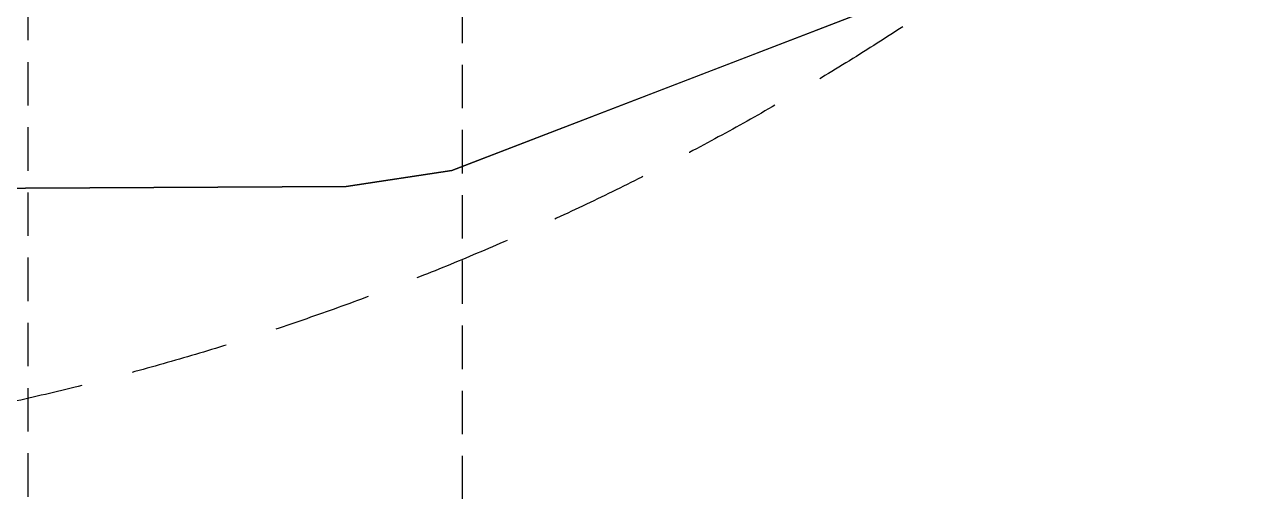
# Model space of a CAD drawing. Header units: millimetres. Extents: x 0 to 168200, y 0 to 118800.
# Drawn here: x 104969 to 116167, y 36111 to 40412 of the extents above; entities that cross this region are included whole.
import ezdxf

# ---------------------------------------------------------------- set-up
doc = ezdxf.new("R2010")
doc.units = ezdxf.units.MM
doc.header["$LTSCALE"] = 200
for name, pattern in [('CEN-GAUN', [32.2, 30, -1, 0.2, -1]), ('HID', [2.3, 1.5, -0.8]), ('HIDDEN', [0.375, 0.25, -0.125])]:
    doc.linetypes.add(name, pattern=pattern)
doc.layers.add('BACK', color=8, linetype='Continuous')
doc.layers.add('CEN', color=1, linetype='CEN-GAUN')

msp = doc.modelspace()

# ---------------------------------------------------------------- linework, layer by layer
at = {"layer": 'BACK', "linetype": 'HIDDEN', "ltscale": 8}
for p, q in [((105000, 42465), (105000, 14440)), ((109000, 14440), (109000, 42465))]:
    msp.add_line(p, q, dxfattribs=at)
at = {"layer": 'BACK'}
msp.add_lwpolyline([(77372.4, 38712.8), (85278.5, 38804.1), (94144.1, 38813.2), (101437.4, 38885.9), (107930.6, 38919.4), (108901.5, 39066.2), (115558, 41633.5, 0.271364), (119006.8, 46590.9), (119359.2, 50715.1), (119348.2, 56451), (119360.7, 74613.2), (119356.5, 81219.8), (119094.7, 86262.3), (119282, 90724.8), (119264.9, 95294.9), (119239.9, 103951.8), (119163.7, 112576), (118509.8, 114600)], format="xyb", dxfattribs=at)
msp.add_lwpolyline([(113035, 40660.4), (108901.5, 39066.2), (107930.6, 38919.4), (101437.4, 38885.9), (94144.1, 38813.2), (85278.5, 38804.1), (77372.4, 38712.8), (74179.4, 38699), (65516.7, 38705.3), (57648.5, 38724.4), (51229.9, 38636.4), (49476.9, 38682.8), (39437.5, 38683.4)], dxfattribs=at)
at = {"layer": 'CEN', "linetype": 'HID', "ltscale": 3}
msp.add_circle((99402.9, 61340), 25000, dxfattribs=at)

doc.saveas('drawing.dxf')
